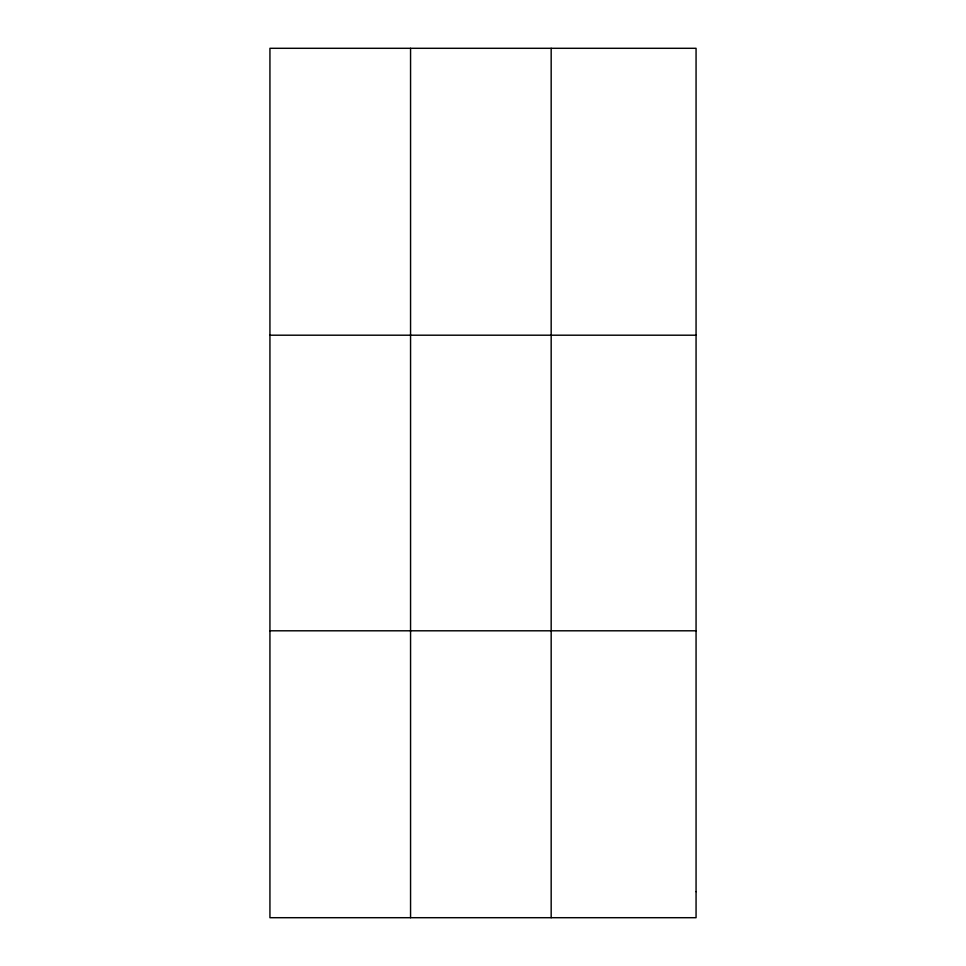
<?xml version="1.0" encoding="UTF-8"?>
<svg xmlns="http://www.w3.org/2000/svg" width="966" height="966" viewBox="0 0 966 966"><rect width="100%" height="100%" fill="white"/><g stroke="black" fill="none" stroke-linecap="round" stroke-linejoin="round"><path stroke-width="1.45" d="M410.562 48.3L410.562 917.7M551.175 48.3L551.175 917.7M269.937 335.202L696.063 335.202M269.937 630.798L696.063 630.798M696.063 891.618L696.063 917.7L269.937 917.7L269.937 48.3L696.063 48.3L696.063 891.618"/></g></svg>
